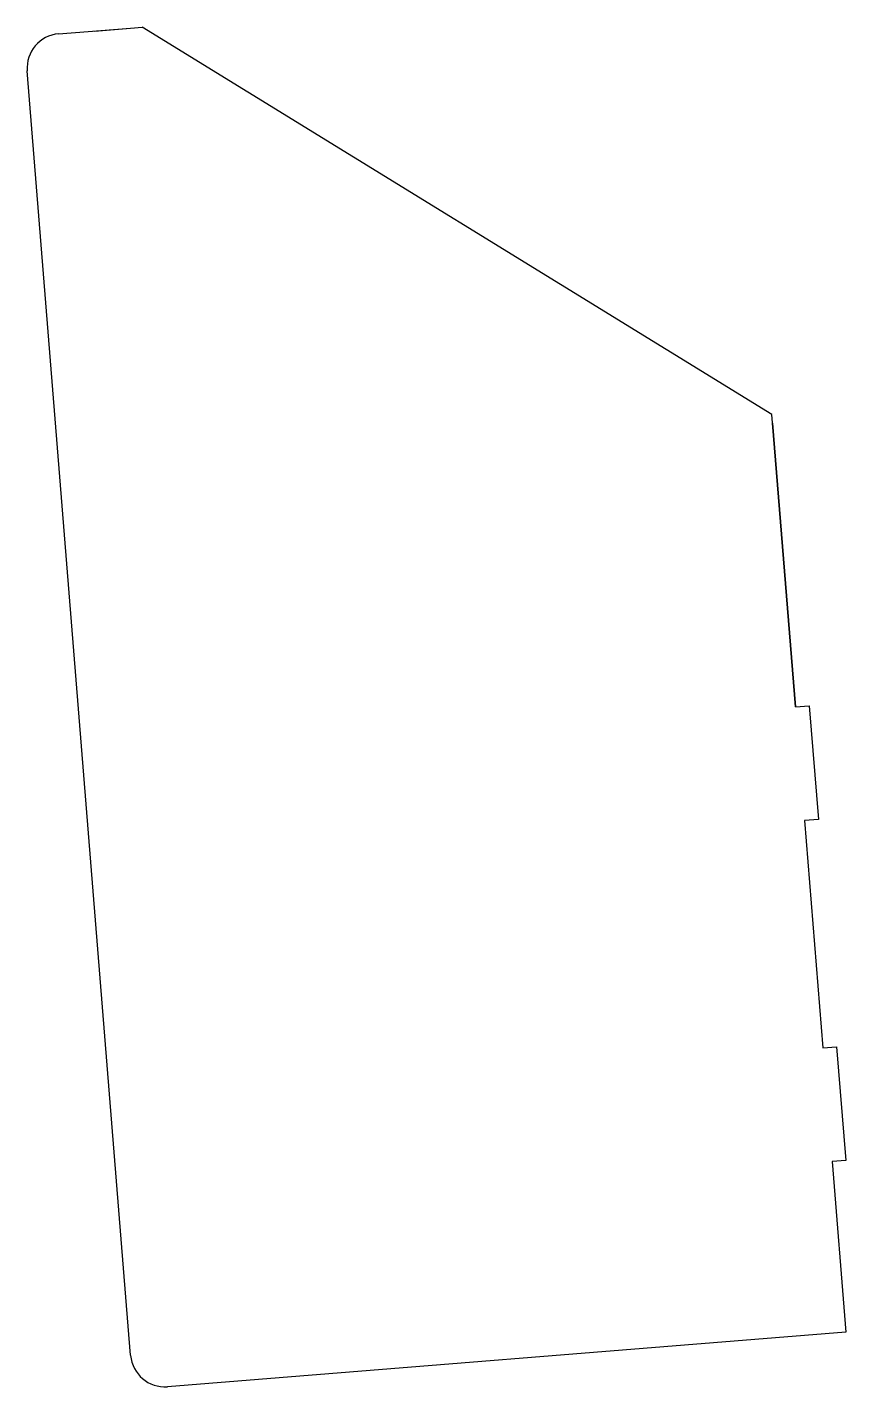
# Model space of a CAD drawing. Header units: millimetres. Extents: x -72 to 0, y -5 to 114.
import ezdxf

# ---------------------------------------------------------------- set-up
doc = ezdxf.new("R2010")
doc.units = ezdxf.units.MM
doc.layers.add('fab_top', color=7, linetype='Continuous', true_color=0x1cd582)

msp = doc.modelspace()

# ---------------------------------------------------------------- linework, layer by layer
at = {"color": 1}
for p, q in [((-65.89, 114.08), (-62.73, 114.33)), ((-62.73, 114.33), (-61.71, 114.42)), ((-4.41, 54.82), (-6.48, 80.45)), ((-4.41, 54.82), (-6.42, 79.71))]:
    msp.add_line(p, q, dxfattribs=at)
at = {"layer": 'fab_top', "color": 1}
for p, q in [((-69.05, 113.83), (-62.73, 114.33)), ((-6.48, 80.45), (-61.71, 114.42)), ((-62.73, -2.04), (-71.8, 110.59)), ((-6.42, 79.71), (-4.41, 54.82)), ((-4.41, 54.82), (-3.21, 54.92)), ((-3.21, 54.92), (-2.41, 44.95)), ((-2.41, 44.95), (-3.61, 44.85)), ((-3.61, 44.85), (-2.01, 24.92)), ((-2.01, 24.92), (-0.81, 25.02)), ((-0.81, 25.02), (0, 15.05)), ((0, 15.05), (-1.2, 14.95)), ((-1.2, 14.95), (0, 0)), ((0, 0), (-59.5, -4.79))]:
    msp.add_line(p, q, dxfattribs=at)
for centre, start, end in [((-68.81, 110.84), 94.6033, 184.6033), ((-59.74, -1.8), 184.6033, 274.6033)]:
    msp.add_arc(centre, 3, start, end, dxfattribs=at)

doc.saveas('drawing.dxf')
